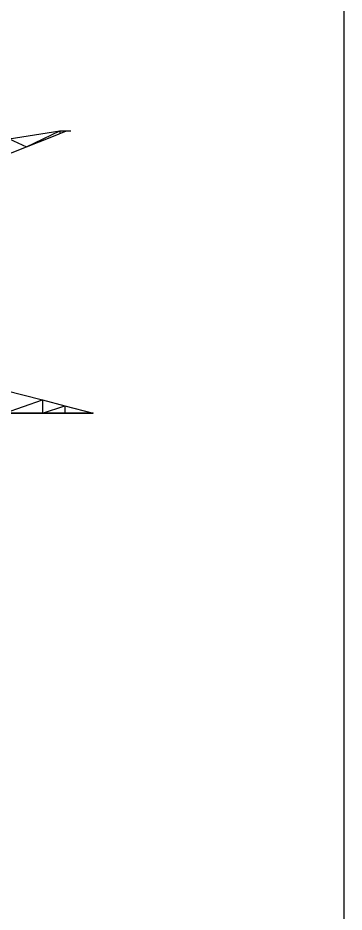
# Model space of a CAD drawing. Extents: x 575476 to 595751, y -97905 to -83554.
# Drawn here: x 594797 to 595751, y -92068 to -89453 of the extents above; entities that cross this region are included whole.
import ezdxf

# ---------------------------------------------------------------- set-up
doc = ezdxf.new("R2010")
doc.units = 0
doc.header["$LTSCALE"] = 250
doc.header["$MEASUREMENT"] = 0
doc.layers.add('LS', color=7, linetype='CONTINUOUS')

msp = doc.modelspace()

# ---------------------------------------------------------------- linework, layer by layer
at = {"layer": 'LS', "color": 6, "ltscale": 0.01}
for p, q in [((594771.894, -89806.757), (594919.531, -89783.767)), ((594771.894, -89806.757), (594919.531, -89783.767)), ((594822.788, -89829.944), (594919.531, -89783.767)), ((594822.788, -89829.944), (594919.531, -89783.767)), ((594822.788, -89829.944), (594896.082, -89800.862)), ((594822.788, -89829.944), (594896.082, -89800.862)), ((594822.788, -89829.944), (594896.082, -89800.862)), ((594822.788, -89829.944), (594896.082, -89800.862)), ((594896.082, -89800.862), (594939.181, -89783.767)), ((594896.082, -89800.862), (594939.181, -89783.767)), ((594919.531, -89783.767), (594939.181, -89783.767)), ((594919.531, -89783.767), (594919.531, -89791.561)), ((594939.181, -89783.767), (594952.281, -89783.767)), ((594771.894, -89806.757), (594822.788, -89829.944)), ((594771.894, -89806.757), (594822.788, -89829.944)), ((594706.329, -89876.122), (594822.788, -89829.944)), ((594706.329, -89876.122), (594822.788, -89829.944)), ((594706.329, -89876.122), (594822.788, -89829.944)), ((594706.329, -89876.122), (594822.788, -89829.944)), ((594758.401, -90541.798), (594869.555, -90570.618)), ((594758.401, -90541.798), (594869.555, -90570.618)), ((594758.401, -90609.067), (594869.555, -90570.618)), ((594758.401, -90609.067), (594869.555, -90570.618)), ((594869.555, -90570.618), (594869.555, -90609.067)), ((594869.555, -90570.618), (594869.555, -90609.067)), ((594869.555, -90570.618), (594934.4, -90587.452)), ((594869.555, -90570.618), (594934.4, -90587.452)), ((594758.401, -90609.067), (594869.555, -90609.067)), ((594869.555, -90609.067), (594758.401, -90609.067)), ((594758.401, -90609.067), (594869.555, -90609.067)), ((594758.401, -90609.067), (594869.555, -90609.067)), ((594869.555, -90609.067), (594934.4, -90587.452)), ((594869.555, -90609.067), (594934.4, -90587.452)), ((594869.555, -90609.067), (594934.4, -90609.067)), ((594934.4, -90609.067), (594869.555, -90609.067)), ((594869.555, -90609.067), (594934.4, -90609.067)), ((594869.555, -90609.067), (594934.4, -90609.067)), ((594934.4, -90587.452), (594934.4, -90609.067)), ((594934.4, -90587.452), (594934.4, -90609.067)), ((594934.4, -90587.452), (595017.781, -90609.067)), ((594934.4, -90587.452), (595017.781, -90609.067)), ((594934.4, -90609.067), (595017.781, -90609.067)), ((595017.781, -90609.067), (594934.4, -90609.067)), ((594934.4, -90609.067), (595017.781, -90609.067)), ((594934.4, -90609.067), (595017.781, -90609.067))]:
    msp.add_line(p, q, dxfattribs=at)
at = {"layer": 'LS', "color": 8}
msp.add_lwpolyline([(575475.59, -83555.09), (575475.59, -97905.09), (591375.59, -97905.09), (591375.59, -95905.09), (595750.59, -95905.09), (595750.59, -83555.09), (575475.59, -83555.09)], close=True, dxfattribs=at)

doc.saveas('drawing.dxf')
